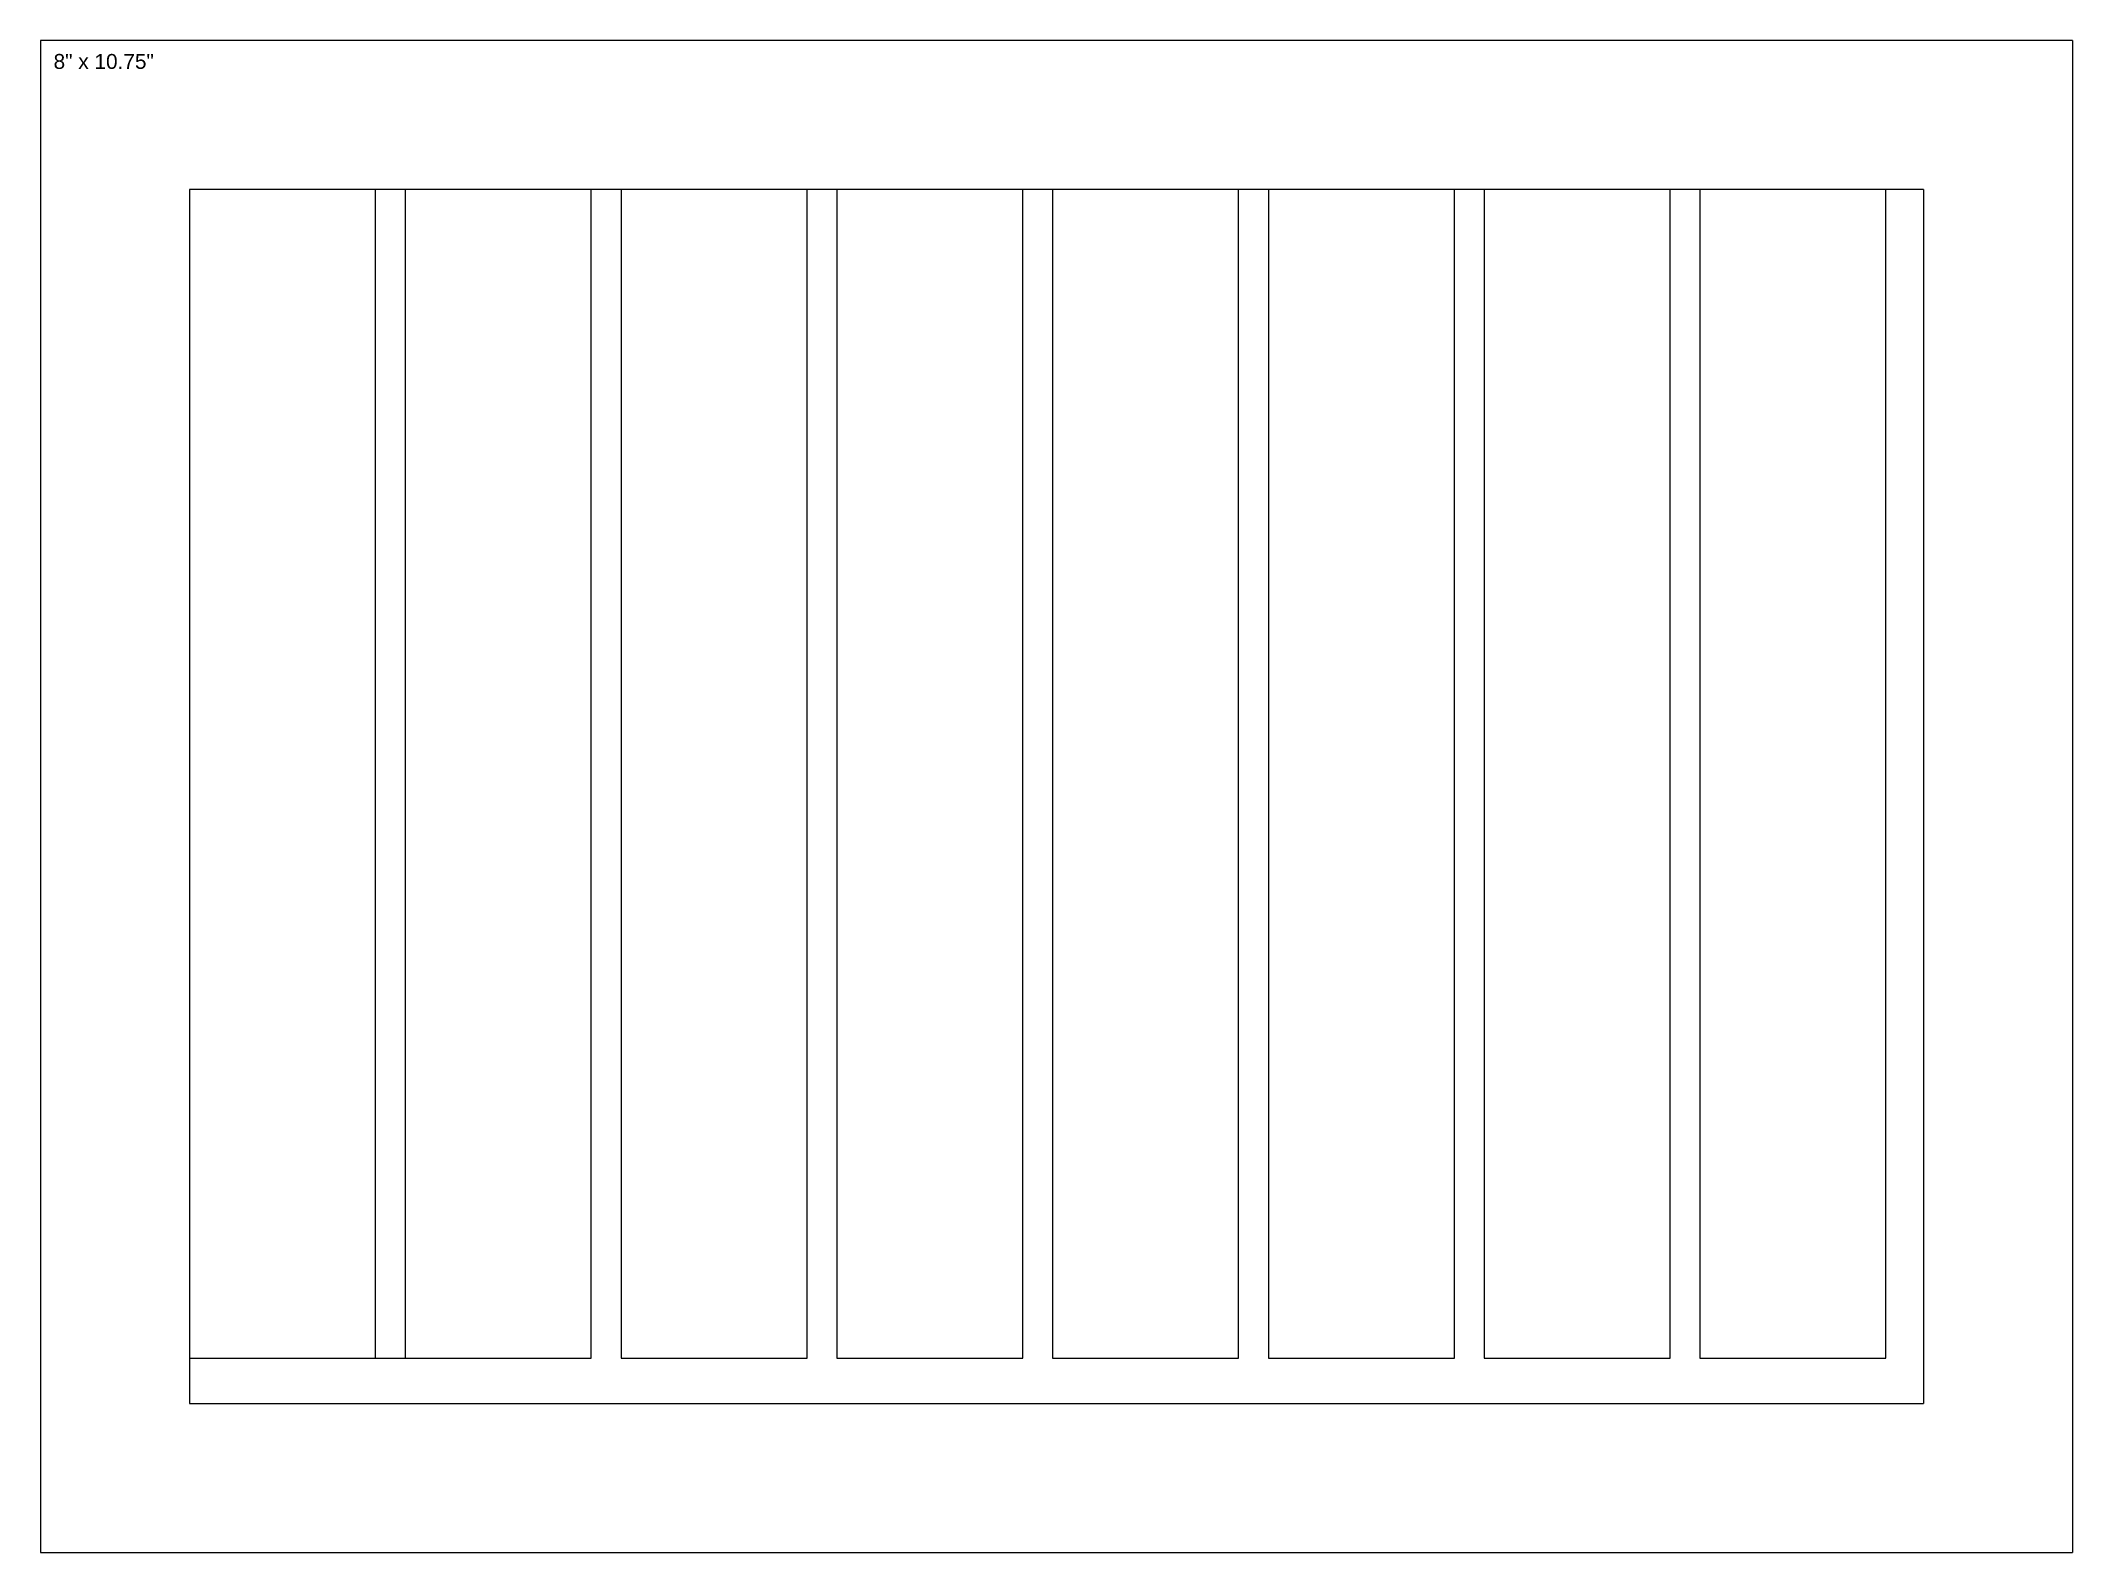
# Model space of a CAD drawing. Header units: millimetres. Extents: x 0 to 273, y 0 to 203.
import ezdxf

# ---------------------------------------------------------------- set-up
doc = ezdxf.new("R2010")
doc.units = ezdxf.units.MM
doc.layers.add('3. Cut (Vector)', color=1, linetype='Continuous', lineweight=5, true_color=0xff0000)
doc.layers.add('4. NP Layout & Text', color=3, linetype='Continuous', lineweight=13, true_color=0x00ff00)
doc.layers.add('5. NP Material Boundary', color=7, linetype='Continuous', lineweight=13)
doc.styles.add('textstyle25', font='')
doc.styles.get('textstyle25').set_extended_font_data('Times New Roman')

# ---------------------------------------------------------------- blocks, each defined once
blk = doc.blocks.new('8x10.75-in')
at = {"layer": '5. NP Material Boundary'}
for p, q in [((273.05, 203.2), (0, 203.2)), ((0, 203.2), (0, 0)), ((273.05, 203.2), (273.05, 0)), ((0, 0), (273.05, 0))]:
    blk.add_line(p, q, dxfattribs=at)
at = {"layer": '4. NP Layout & Text', "insert": (1.74, 200.39), "char_height": 2, "attachment_point": 4, "style": 'textstyle25'}
blk.add_mtext('\\fArial|b0|i0|c0|p0;8" x 10.75"', dxfattribs=at)

msp = doc.modelspace()

# ---------------------------------------------------------------- linework, layer by layer
at = {"layer": '3. Cut (Vector)'}
for p, q in [((45, 183.2), (20, 183.2)), ((20, 183.2), (20, 26.12)), ((45, 26.12), (45, 183.2)), ((74, 183.2), (49, 183.2)), ((49, 183.2), (49, 26.12)), ((74, 26.12), (74, 183.2)), ((103, 183.2), (78, 183.2)), ((78, 183.2), (78, 26.12)), ((103, 26.12), (103, 183.2)), ((132, 183.2), (107, 183.2)), ((107, 183.2), (107, 26.12)), ((132, 26.12), (132, 183.2)), ((161, 183.2), (136, 183.2)), ((136, 183.2), (136, 26.12)), ((161, 26.12), (161, 183.2)), ((190, 183.2), (165, 183.2)), ((165, 183.2), (165, 26.12)), ((190, 26.12), (190, 183.2)), ((219, 183.2), (194, 183.2)), ((194, 183.2), (194, 26.12)), ((219, 26.12), (219, 183.2)), ((248, 183.2), (223, 183.2)), ((223, 183.2), (223, 26.12)), ((248, 26.12), (248, 183.2)), ((20, 26.12), (45, 26.12)), ((49, 26.12), (74, 26.12)), ((78, 26.12), (103, 26.12)), ((107, 26.12), (132, 26.12)), ((136, 26.12), (161, 26.12)), ((165, 26.12), (190, 26.12)), ((194, 26.12), (219, 26.12)), ((223, 26.12), (248, 26.12))]:
    msp.add_line(p, q, dxfattribs=at)
at = {"layer": '4. NP Layout & Text'}
for p, q in [((253.05, 183.2), (20, 183.2)), ((20, 183.2), (20, 20)), ((253.05, 183.2), (253.05, 20)), ((45, 26.12), (49, 26.12)), ((20, 20), (253.05, 20))]:
    msp.add_line(p, q, dxfattribs=at)

# ---------------------------------------------------------------- block references
at = {"layer": '5. NP Material Boundary'}
msp.add_blockref('8x10.75-in', (0, 0), dxfattribs=at)

doc.saveas('drawing.dxf')
